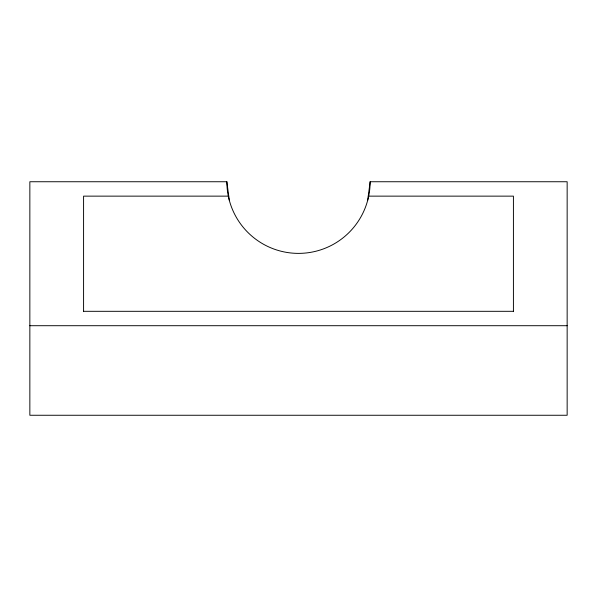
<?xml version="1.0" encoding="UTF-8"?>
<svg xmlns="http://www.w3.org/2000/svg" width="597" height="597" viewBox="0 0 597 597"><rect width="100%" height="100%" fill="white"/><g stroke="black" fill="none" stroke-linecap="round" stroke-linejoin="round"><path stroke-width="0.9" d="M367.7 200.279L370.14 181.742L567.15 181.742L567.15 415.258L29.85 415.258L29.85 181.742L226.86 181.742A71.64 71.64 0 0 0 298.5 253.382A71.64 71.64 0 0 0 370.14 181.742M228.755 196.137L83.58 196.137L83.58 311.649M368.245 196.137L513.42 196.137L513.42 311.649M83.58 311.313L513.42 311.313M29.85 325.708L567.15 325.708M226.86 181.742L229.3 200.279"/></g></svg>
